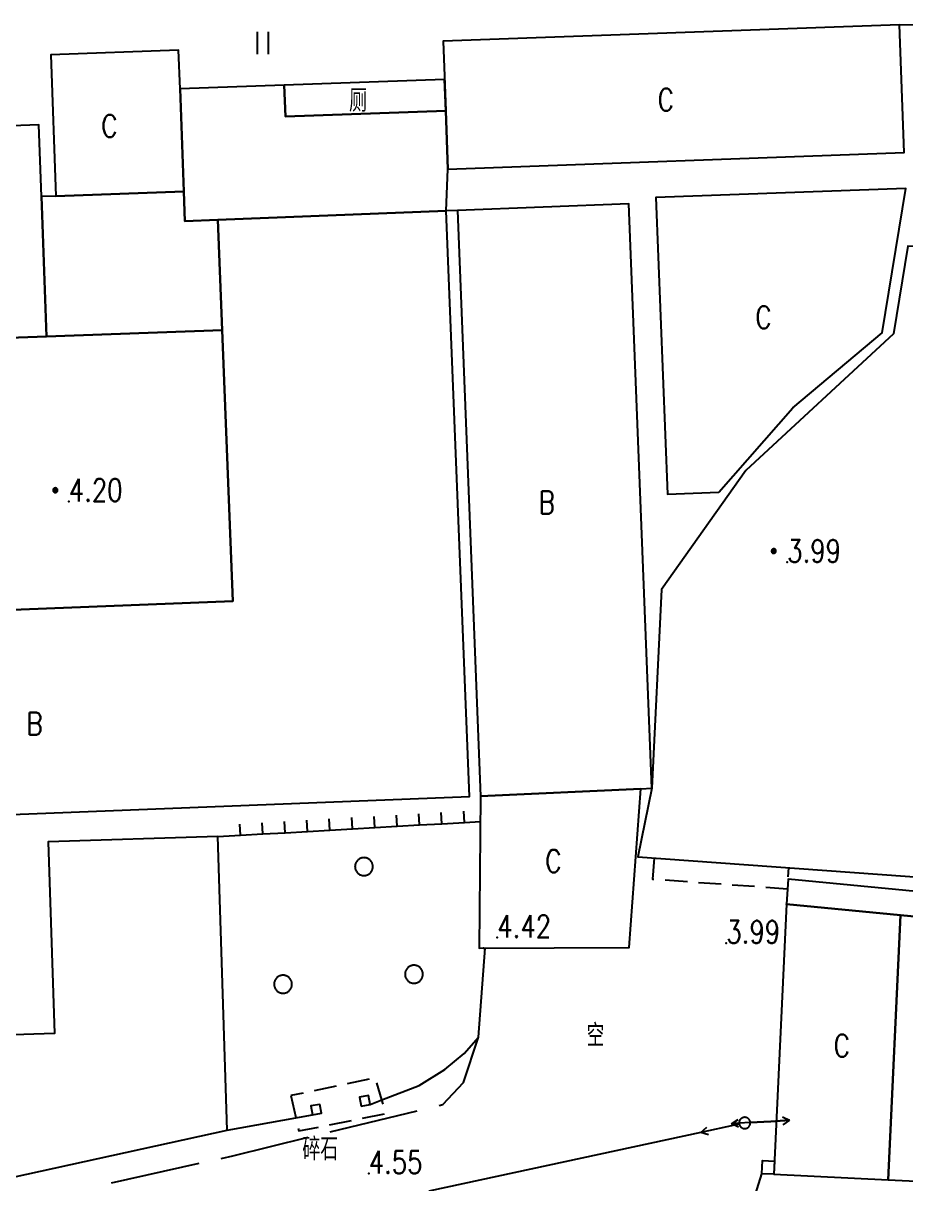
# Model space of a CAD drawing. Extents: x 500064 to 501389, y 2542464 to 2545400.
# Drawn here: x 500926.1 to 500965.4, y 2543060.9 to 2543112.6 of the extents above; entities that cross this region are included whole.
import ezdxf

# ---------------------------------------------------------------- set-up
doc = ezdxf.new("R2010")
doc.units = 0
doc.header["$LTSCALE"] = 0.5
doc.linetypes.add('CENTER', pattern=[50.8, 31.75, -6.35, 6.35, -6.35])
doc.layers.add('地形图', color=8, linetype='CONTINUOUS')
doc.styles.add('HZ', font='romans.shx', dxfattribs={"width": 0.8, "bigfont": 'hztxt.shx'})

msp = doc.modelspace()

# ---------------------------------------------------------------- linework, layer by layer
at = {"layer": '地形图'}
for points in [[(500936.519, 2543111.242), (500936.519, 2543112.242)], [(500937.019, 2543111.242), (500937.019, 2543112.242)], [(500965.141, 2543112.554), (500969.586, 2543112.624)], [(500937.77, 2543108.463), (500944.916, 2543108.721), (500944.865, 2543110.12), (500937.72, 2543109.862), (500937.77, 2543108.463)], [(500945.439, 2543104.278), (500944.94, 2543104.258)], [(500927.514, 2543091.717), (500927.525, 2543091.717), (500927.535, 2543091.719), (500927.545, 2543091.721), (500927.555, 2543091.725), (500927.564, 2543091.73), (500927.573, 2543091.736), (500927.581, 2543091.742), (500927.589, 2543091.75), (500927.595, 2543091.758), (500927.598, 2543091.763), (500927.601, 2543091.767), (500927.606, 2543091.776), (500927.609, 2543091.786), (500927.612, 2543091.796), (500927.614, 2543091.806), (500927.614, 2543091.817), (500927.614, 2543091.827), (500927.612, 2543091.837), (500927.609, 2543091.848), (500927.606, 2543091.857), (500927.602, 2543091.864), (500927.601, 2543091.867), (500927.595, 2543091.875), (500927.589, 2543091.884), (500927.581, 2543091.891), (500927.573, 2543091.898), (500927.564, 2543091.903), (500927.563, 2543091.904), (500927.555, 2543091.908), (500927.545, 2543091.912), (500927.535, 2543091.914), (500927.525, 2543091.916), (500927.514, 2543091.917), (500927.504, 2543091.916), (500927.494, 2543091.914), (500927.483, 2543091.912), (500927.474, 2543091.908), (500927.464, 2543091.903), (500927.456, 2543091.898), (500927.447, 2543091.891), (500927.44, 2543091.884), (500927.433, 2543091.875), (500927.43, 2543091.871), (500927.428, 2543091.867), (500927.423, 2543091.857), (500927.419, 2543091.848), (500927.416, 2543091.837), (500927.415, 2543091.827), (500927.414, 2543091.817), (500927.415, 2543091.806), (500927.416, 2543091.796), (500927.419, 2543091.786), (500927.423, 2543091.776), (500927.426, 2543091.77), (500927.428, 2543091.767), (500927.433, 2543091.758), (500927.44, 2543091.75), (500927.447, 2543091.742), (500927.456, 2543091.736), (500927.464, 2543091.73), (500927.465, 2543091.729), (500927.474, 2543091.725), (500927.483, 2543091.721), (500927.494, 2543091.719), (500927.504, 2543091.717), (500927.514, 2543091.717)], [(500927.465, 2543091.729), (500927.598, 2543091.763), (500927.601, 2543091.767), (500927.428, 2543091.767), (500927.426, 2543091.77), (500927.614, 2543091.817), (500927.414, 2543091.817), (500927.602, 2543091.864), (500927.601, 2543091.867), (500927.428, 2543091.867), (500927.43, 2543091.871), (500927.563, 2543091.904)], [(500959.535, 2543089.006), (500959.545, 2543089.007), (500959.555, 2543089.008), (500959.566, 2543089.011), (500959.575, 2543089.015), (500959.585, 2543089.02), (500959.593, 2543089.025), (500959.602, 2543089.032), (500959.609, 2543089.039), (500959.616, 2543089.047), (500959.619, 2543089.052), (500959.621, 2543089.056), (500959.626, 2543089.065), (500959.63, 2543089.075), (500959.633, 2543089.085), (500959.634, 2543089.096), (500959.635, 2543089.106), (500959.634, 2543089.117), (500959.633, 2543089.127), (500959.63, 2543089.137), (500959.626, 2543089.147), (500959.623, 2543089.153), (500959.621, 2543089.156), (500959.616, 2543089.165), (500959.609, 2543089.173), (500959.602, 2543089.18), (500959.593, 2543089.187), (500959.585, 2543089.193), (500959.584, 2543089.193), (500959.575, 2543089.197), (500959.566, 2543089.201), (500959.555, 2543089.204), (500959.545, 2543089.206), (500959.535, 2543089.206), (500959.524, 2543089.206), (500959.514, 2543089.204), (500959.504, 2543089.201), (500959.494, 2543089.197), (500959.485, 2543089.193), (500959.476, 2543089.187), (500959.468, 2543089.18), (500959.46, 2543089.173), (500959.454, 2543089.165), (500959.451, 2543089.16), (500959.448, 2543089.156), (500959.443, 2543089.147), (500959.44, 2543089.137), (500959.437, 2543089.127), (500959.435, 2543089.117), (500959.435, 2543089.106), (500959.435, 2543089.096), (500959.437, 2543089.085), (500959.44, 2543089.075), (500959.443, 2543089.065), (500959.447, 2543089.059), (500959.448, 2543089.056), (500959.454, 2543089.047), (500959.46, 2543089.039), (500959.468, 2543089.032), (500959.476, 2543089.025), (500959.485, 2543089.02), (500959.486, 2543089.019), (500959.494, 2543089.015), (500959.504, 2543089.011), (500959.514, 2543089.008), (500959.524, 2543089.007), (500959.535, 2543089.006)], [(500959.486, 2543089.019), (500959.619, 2543089.052), (500959.621, 2543089.056), (500959.448, 2543089.056), (500959.447, 2543089.059), (500959.635, 2543089.106), (500959.435, 2543089.106), (500959.623, 2543089.153), (500959.621, 2543089.156), (500959.448, 2543089.156), (500959.451, 2543089.16), (500959.584, 2543089.193)], [(500934.763, 2543076.387), (500935.761, 2543076.444), (500936.759, 2543076.501), (500937.758, 2543076.558), (500938.756, 2543076.616), (500939.754, 2543076.673), (500940.753, 2543076.73), (500941.751, 2543076.787), (500942.75, 2543076.845), (500943.748, 2543076.902), (500944.746, 2543076.959), (500945.745, 2543077.016), (500946.458, 2543077.057)], [(500937.758, 2543076.558), (500937.729, 2543077.058)], [(500938.756, 2543076.616), (500938.727, 2543077.115)], [(500939.754, 2543076.673), (500939.726, 2543077.172)], [(500940.753, 2543076.73), (500940.724, 2543077.229)], [(500941.751, 2543076.787), (500941.723, 2543077.286)], [(500942.75, 2543076.845), (500942.721, 2543077.344)], [(500943.748, 2543076.902), (500943.719, 2543077.401)], [(500944.746, 2543076.959), (500944.718, 2543077.458)], [(500945.745, 2543077.016), (500945.716, 2543077.515)], [(500935.761, 2543076.444), (500935.732, 2543076.943)], [(500936.759, 2543076.501), (500936.731, 2543077)], [(500941.271, 2543074.646), (500941.296, 2543074.647), (500941.321, 2543074.649), (500941.346, 2543074.653), (500941.37, 2543074.659), (500941.394, 2543074.666), (500941.418, 2543074.674), (500941.441, 2543074.684), (500941.463, 2543074.695), (500941.485, 2543074.708), (500941.506, 2543074.722), (500941.526, 2543074.738), (500941.545, 2543074.754), (500941.562, 2543074.772), (500941.579, 2543074.791), (500941.594, 2543074.811), (500941.609, 2543074.832), (500941.621, 2543074.853), (500941.633, 2543074.876), (500941.643, 2543074.899), (500941.651, 2543074.922), (500941.658, 2543074.947), (500941.664, 2543074.971), (500941.668, 2543074.996), (500941.67, 2543075.021), (500941.671, 2543075.046), (500941.67, 2543075.071), (500941.668, 2543075.096), (500941.664, 2543075.121), (500941.658, 2543075.145), (500941.651, 2543075.17), (500941.643, 2543075.193), (500941.633, 2543075.216), (500941.621, 2543075.239), (500941.609, 2543075.26), (500941.594, 2543075.281), (500941.579, 2543075.301), (500941.562, 2543075.32), (500941.545, 2543075.338), (500941.526, 2543075.354), (500941.506, 2543075.37), (500941.485, 2543075.384), (500941.463, 2543075.397), (500941.441, 2543075.408), (500941.418, 2543075.418), (500941.394, 2543075.426), (500941.37, 2543075.433), (500941.346, 2543075.439), (500941.321, 2543075.443), (500941.296, 2543075.445), (500941.271, 2543075.446), (500941.246, 2543075.445), (500941.221, 2543075.443), (500941.196, 2543075.439), (500941.171, 2543075.433), (500941.147, 2543075.426), (500941.124, 2543075.418), (500941.1, 2543075.408), (500941.078, 2543075.397), (500941.056, 2543075.384), (500941.036, 2543075.37), (500941.016, 2543075.354), (500940.997, 2543075.338), (500940.979, 2543075.32), (500940.963, 2543075.301), (500940.947, 2543075.281), (500940.933, 2543075.26), (500940.92, 2543075.239), (500940.909, 2543075.216), (500940.899, 2543075.193), (500940.89, 2543075.17), (500940.883, 2543075.145), (500940.878, 2543075.121), (500940.874, 2543075.096), (500940.872, 2543075.071), (500940.871, 2543075.046), (500940.872, 2543075.021), (500940.874, 2543074.996), (500940.878, 2543074.971), (500940.883, 2543074.947), (500940.89, 2543074.922), (500940.899, 2543074.899), (500940.909, 2543074.876), (500940.92, 2543074.853), (500940.933, 2543074.832), (500940.947, 2543074.811), (500940.963, 2543074.791), (500940.979, 2543074.772), (500940.997, 2543074.754), (500941.016, 2543074.738), (500941.036, 2543074.722), (500941.056, 2543074.708), (500941.078, 2543074.695), (500941.1, 2543074.684), (500941.124, 2543074.674), (500941.147, 2543074.666), (500941.171, 2543074.659), (500941.196, 2543074.653), (500941.221, 2543074.649), (500941.246, 2543074.647), (500941.271, 2543074.646)], [(500954.2, 2543075.428), (500954.133, 2543074.489), (500954.193, 2543074.486)], [(500960.185, 2543074.593), (500960.214, 2543074.997)], [(500954.692, 2543074.451), (500955.689, 2543074.38)], [(500956.188, 2543074.345), (500957.185, 2543074.274)], [(500957.684, 2543074.239), (500958.682, 2543074.169)], [(500959.18, 2543074.133), (500960.147, 2543074.064), (500960.149, 2543074.094)], [(500941.547, 2543064.449), (500942.067, 2543064.65), (500943.724, 2543065.29), (500944.874, 2543066.012), (500945.734, 2543066.72), (500946.377, 2543067.449), (500946.68, 2543071.408)], [(500943.5, 2543069.853), (500943.525, 2543069.853), (500943.55, 2543069.856), (500943.575, 2543069.86), (500943.599, 2543069.865), (500943.623, 2543069.872), (500943.647, 2543069.881), (500943.67, 2543069.891), (500943.693, 2543069.902), (500943.714, 2543069.915), (500943.735, 2543069.929), (500943.755, 2543069.944), (500943.774, 2543069.961), (500943.791, 2543069.979), (500943.808, 2543069.998), (500943.823, 2543070.018), (500943.838, 2543070.038), (500943.85, 2543070.06), (500943.862, 2543070.082), (500943.872, 2543070.105), (500943.88, 2543070.129), (500943.887, 2543070.153), (500943.893, 2543070.178), (500943.897, 2543070.202), (500943.899, 2543070.228), (500943.9, 2543070.253), (500943.899, 2543070.278), (500943.897, 2543070.303), (500943.893, 2543070.328), (500943.887, 2543070.352), (500943.88, 2543070.376), (500943.872, 2543070.4), (500943.862, 2543070.423), (500943.85, 2543070.445), (500943.838, 2543070.467), (500943.823, 2543070.488), (500943.808, 2543070.508), (500943.791, 2543070.526), (500943.774, 2543070.544), (500943.755, 2543070.561), (500943.735, 2543070.576), (500943.714, 2543070.59), (500943.693, 2543070.603), (500943.67, 2543070.615), (500943.647, 2543070.625), (500943.623, 2543070.633), (500943.599, 2543070.64), (500943.575, 2543070.646), (500943.55, 2543070.649), (500943.525, 2543070.652), (500943.5, 2543070.653), (500943.475, 2543070.652), (500943.45, 2543070.649), (500943.425, 2543070.646), (500943.4, 2543070.64), (500943.376, 2543070.633), (500943.353, 2543070.625), (500943.33, 2543070.615), (500943.307, 2543070.603), (500943.286, 2543070.59), (500943.265, 2543070.576), (500943.245, 2543070.561), (500943.226, 2543070.544), (500943.208, 2543070.526), (500943.192, 2543070.508), (500943.176, 2543070.488), (500943.162, 2543070.467), (500943.149, 2543070.445), (500943.138, 2543070.423), (500943.128, 2543070.4), (500943.119, 2543070.376), (500943.112, 2543070.352), (500943.107, 2543070.328), (500943.103, 2543070.303), (500943.101, 2543070.278), (500943.1, 2543070.253), (500943.101, 2543070.228), (500943.103, 2543070.202), (500943.107, 2543070.178), (500943.112, 2543070.153), (500943.119, 2543070.129), (500943.128, 2543070.105), (500943.138, 2543070.082), (500943.149, 2543070.06), (500943.162, 2543070.038), (500943.176, 2543070.018), (500943.192, 2543069.998), (500943.208, 2543069.979), (500943.226, 2543069.961), (500943.245, 2543069.944), (500943.265, 2543069.929), (500943.286, 2543069.915), (500943.307, 2543069.902), (500943.33, 2543069.891), (500943.353, 2543069.881), (500943.376, 2543069.872), (500943.4, 2543069.865), (500943.425, 2543069.86), (500943.45, 2543069.856), (500943.475, 2543069.853), (500943.5, 2543069.853)], [(500937.663, 2543069.408), (500937.688, 2543069.409), (500937.713, 2543069.411), (500937.738, 2543069.415), (500937.762, 2543069.42), (500937.787, 2543069.427), (500937.81, 2543069.436), (500937.833, 2543069.446), (500937.856, 2543069.457), (500937.877, 2543069.47), (500937.898, 2543069.484), (500937.918, 2543069.5), (500937.937, 2543069.516), (500937.954, 2543069.534), (500937.971, 2543069.553), (500937.987, 2543069.573), (500938.001, 2543069.593), (500938.013, 2543069.615), (500938.025, 2543069.637), (500938.035, 2543069.661), (500938.043, 2543069.684), (500938.05, 2543069.708), (500938.056, 2543069.733), (500938.06, 2543069.758), (500938.062, 2543069.783), (500938.063, 2543069.808), (500938.062, 2543069.833), (500938.06, 2543069.858), (500938.056, 2543069.883), (500938.05, 2543069.907), (500938.043, 2543069.931), (500938.035, 2543069.955), (500938.025, 2543069.978), (500938.013, 2543070.001), (500938.001, 2543070.022), (500937.987, 2543070.043), (500937.971, 2543070.063), (500937.954, 2543070.082), (500937.937, 2543070.099), (500937.918, 2543070.116), (500937.898, 2543070.131), (500937.877, 2543070.146), (500937.856, 2543070.158), (500937.833, 2543070.17), (500937.81, 2543070.18), (500937.787, 2543070.188), (500937.762, 2543070.195), (500937.738, 2543070.201), (500937.713, 2543070.205), (500937.688, 2543070.207), (500937.663, 2543070.208), (500937.638, 2543070.207), (500937.613, 2543070.205), (500937.588, 2543070.201), (500937.563, 2543070.195), (500937.539, 2543070.188), (500937.516, 2543070.18), (500937.493, 2543070.17), (500937.47, 2543070.158), (500937.449, 2543070.146), (500937.428, 2543070.131), (500937.408, 2543070.116), (500937.389, 2543070.099), (500937.371, 2543070.082), (500937.355, 2543070.063), (500937.339, 2543070.043), (500937.325, 2543070.022), (500937.312, 2543070.001), (500937.301, 2543069.978), (500937.291, 2543069.955), (500937.282, 2543069.931), (500937.275, 2543069.907), (500937.27, 2543069.883), (500937.266, 2543069.858), (500937.264, 2543069.833), (500937.263, 2543069.808), (500937.264, 2543069.783), (500937.266, 2543069.758), (500937.27, 2543069.733), (500937.275, 2543069.708), (500937.282, 2543069.684), (500937.291, 2543069.661), (500937.301, 2543069.637), (500937.312, 2543069.615), (500937.325, 2543069.593), (500937.339, 2543069.573), (500937.355, 2543069.553), (500937.371, 2543069.534), (500937.389, 2543069.516), (500937.408, 2543069.5), (500937.428, 2543069.484), (500937.449, 2543069.47), (500937.47, 2543069.457), (500937.493, 2543069.446), (500937.516, 2543069.436), (500937.539, 2543069.427), (500937.563, 2543069.42), (500937.588, 2543069.415), (500937.613, 2543069.411), (500937.638, 2543069.409), (500937.663, 2543069.408)], [(500944.619, 2543064.41), (500944.789, 2543064.451), (500945.711, 2543065.426), (500946.377, 2543067.449)], [(500940.034, 2543065.265), (500939.055, 2543065.062)], [(500941.503, 2543065.571), (500940.524, 2543065.367)], [(500942.124, 2543064.458), (500942.067, 2543064.65), (500941.84, 2543065.417)], [(500938.012, 2543064.844), (500938.234, 2543063.87)], [(500938.566, 2543064.96), (500938.013, 2543064.845)], [(500941.147, 2543064.379), (500941.547, 2543064.449), (500941.478, 2543064.843), (500941.078, 2543064.773), (500941.147, 2543064.379)], [(500938.976, 2543063.988), (500939.376, 2543064.058), (500939.308, 2543064.452), (500938.908, 2543064.382), (500938.976, 2543063.988)], [(500939.762, 2543063.224), (500943.648, 2543064.173)], [(500935.177, 2543063.299), (500938.976, 2543063.988)], [(500939.728, 2543063.541), (500940.708, 2543063.738)], [(500941.199, 2543063.836), (500942.179, 2543064.033)], [(500957.997, 2543063.575), (500957.782, 2543063.528), (500956.287, 2543063.204)], [(500957.653, 2543063.593), (500957.948, 2543063.787)], [(500960.238, 2543063.745), (500959.4, 2543063.696), (500958.491, 2543063.642), (500957.992, 2543063.613), (500957.653, 2543063.593)], [(500959.4, 2543063.696), (500958.491, 2543063.642), (500957.992, 2543063.613), (500957.653, 2543063.593)], [(500957.969, 2543063.434), (500957.782, 2543063.528), (500957.653, 2543063.593)], [(500958.241, 2543063.378), (500958.257, 2543063.378), (500958.273, 2543063.38), (500958.288, 2543063.382), (500958.304, 2543063.385), (500958.319, 2543063.39), (500958.333, 2543063.395), (500958.348, 2543063.401), (500958.362, 2543063.408), (500958.375, 2543063.416), (500958.388, 2543063.425), (500958.401, 2543063.435), (500958.413, 2543063.445), (500958.424, 2543063.456), (500958.434, 2543063.468), (500958.444, 2543063.481), (500958.452, 2543063.494), (500958.46, 2543063.507), (500958.468, 2543063.521), (500958.474, 2543063.536), (500958.479, 2543063.55), (500958.484, 2543063.565), (500958.487, 2543063.581), (500958.489, 2543063.596), (500958.491, 2543063.612), (500958.491, 2543063.628), (500958.491, 2543063.642), (500958.489, 2543063.659), (500958.487, 2543063.674), (500958.484, 2543063.69), (500958.479, 2543063.705), (500958.474, 2543063.72), (500958.468, 2543063.734), (500958.46, 2543063.748), (500958.452, 2543063.761), (500958.444, 2543063.774), (500958.434, 2543063.787), (500958.424, 2543063.799), (500958.413, 2543063.81), (500958.401, 2543063.82), (500958.388, 2543063.83), (500958.375, 2543063.839), (500958.362, 2543063.847), (500958.348, 2543063.854), (500958.333, 2543063.86), (500958.319, 2543063.865), (500958.304, 2543063.87), (500958.288, 2543063.873), (500958.273, 2543063.876), (500958.257, 2543063.877), (500958.241, 2543063.878), (500958.226, 2543063.877), (500958.21, 2543063.876), (500958.195, 2543063.873), (500958.179, 2543063.87), (500958.164, 2543063.865), (500958.149, 2543063.86), (500958.135, 2543063.854), (500958.121, 2543063.847), (500958.107, 2543063.839), (500958.094, 2543063.83), (500958.082, 2543063.82), (500958.07, 2543063.81), (500958.059, 2543063.799), (500958.049, 2543063.787), (500958.039, 2543063.774), (500958.03, 2543063.761), (500958.022, 2543063.748), (500958.015, 2543063.734), (500958.009, 2543063.72), (500958.004, 2543063.705), (500957.999, 2543063.69), (500957.996, 2543063.674), (500957.993, 2543063.659), (500957.992, 2543063.643), (500957.991, 2543063.628), (500957.992, 2543063.613), (500957.992, 2543063.612), (500957.993, 2543063.596), (500957.996, 2543063.581), (500957.997, 2543063.575), (500957.999, 2543063.565), (500958.004, 2543063.55), (500958.009, 2543063.536), (500958.015, 2543063.521), (500958.022, 2543063.507), (500958.03, 2543063.494), (500958.039, 2543063.481), (500958.049, 2543063.468), (500958.059, 2543063.456), (500958.07, 2543063.445), (500958.082, 2543063.435), (500958.094, 2543063.425), (500958.107, 2543063.416), (500958.121, 2543063.408), (500958.135, 2543063.401), (500958.149, 2543063.395), (500958.164, 2543063.39), (500958.179, 2543063.385), (500958.195, 2543063.382), (500958.21, 2543063.38), (500958.226, 2543063.378), (500958.241, 2543063.378)], [(500958.491, 2543063.642), (500959.4, 2543063.696), (500960.238, 2543063.745)], [(500959.922, 2543063.903), (500960.238, 2543063.745)], [(500960.238, 2543063.745), (500959.943, 2543063.55)], [(500938.344, 2543063.382), (500938.37, 2543063.269), (500939.238, 2543063.443)], [(500956.287, 2543063.204), (500944.161, 2543060.58)], [(500956.287, 2543063.204), (500956.548, 2543063.442)], [(500956.623, 2543063.096), (500956.287, 2543063.204)], [(500934.903, 2543062.05), (500935.429, 2543062.167), (500938.79, 2543062.987)], [(500930.022, 2543060.965), (500933.927, 2543061.833)], [(500959.537, 2543061.339), (500959.003, 2543061.366), (500959.032, 2543061.958), (500959.565, 2543061.93), (500959.537, 2543061.339)], [(500957.315, 2543055.918), (500959.003, 2543061.366)]]:
    msp.add_lwpolyline(points, dxfattribs=at)
for points in [[(500945.01, 2543106.123), (500965.346, 2543106.858), (500965.141, 2543112.554), (500944.804, 2543111.819), (500944.916, 2543108.721)], [(500933.073, 2543109.694), (500933.01, 2543111.423), (500927.314, 2543111.218), (500927.542, 2543104.922), (500933.238, 2543105.128)], [(500937.72, 2543109.862), (500933.073, 2543109.694), (500933.238, 2543105.128), (500933.286, 2543103.804), (500934.754, 2543103.862), (500944.94, 2543104.258), (500945.01, 2543106.123), (500944.916, 2543108.721), (500937.77, 2543108.463)], [(500894.735, 2543106.933), (500895.075, 2543097.515), (500927.122, 2543098.672), (500926.897, 2543104.898), (500926.782, 2543108.09), (500906.977, 2543107.375)], [(500933.238, 2543105.128), (500927.542, 2543104.922), (500926.897, 2543104.898), (500927.122, 2543098.672), (500934.947, 2543098.955), (500934.754, 2543103.862), (500933.286, 2543103.804)], [(500957.092, 2543091.726), (500960.38, 2543095.495), (500964.364, 2543098.824), (500965.415, 2543105.259), (500954.274, 2543104.857), (500954.793, 2543091.635)], [(500945.439, 2543104.278), (500946.467, 2543078.189), (500953.608, 2543078.516), (500954.107, 2543078.539), (500953.083, 2543104.578)], [(500934.754, 2543103.862), (500934.947, 2543098.955), (500935.422, 2543086.87), (500895.017, 2543085.282), (500895.346, 2543076.179), (500945.968, 2543078.169), (500944.94, 2543104.258)], [(500968.943, 2543102.65), (500965.516, 2543102.697), (500964.866, 2543098.784), (500958.285, 2543092.696), (500954.527, 2543087.387), (500954.107, 2543078.539), (500953.471, 2543075.48), (500976.288, 2543073.838), (500976.634, 2543098.514), (500976.806, 2543102.541), (500970.273, 2543102.631)], [(500927.122, 2543098.672), (500895.075, 2543097.515), (500894.576, 2543097.497), (500894.599, 2543096.857), (500894.707, 2543093.859), (500894.867, 2543089.429), (500895.017, 2543085.282), (500935.422, 2543086.87), (500934.947, 2543098.955)], [(500953.608, 2543078.516), (500946.467, 2543078.189), (500946.41, 2543071.407), (500953.086, 2543071.441)], [(500905.807, 2543056.859), (500935.177, 2543063.299), (500934.763, 2543076.387), (500927.197, 2543076.157), (500927.472, 2543067.612), (500905.484, 2543066.904)], [(500974.996, 2543073.056), (500960.178, 2543074.482), (500960.107, 2543073.369), (500965.19, 2543072.88), (500974.89, 2543071.947)], [(500960.107, 2543073.369), (500959.537, 2543061.339), (500964.632, 2543061.098), (500965.19, 2543072.88)], [(500965.19, 2543072.88), (500964.632, 2543061.098), (500973.409, 2543060.682), (500974.89, 2543071.947)]]:
    msp.add_lwpolyline(points, close=True, dxfattribs=at)
at = {"layer": '地形图', "ltscale": 10}
for p in [(500927.514, 2543091.817), (500960.107, 2543073.369), (500946.603, 2543071.408)]:
    msp.add_point(p, dxfattribs=at)
at = {"layer": '地形图', "linetype": 'CENTER'}
for p in [(500928.114, 2543091.321, 4.2), (500960.135, 2543088.61, 3.99), (500947.214, 2543071.884, 4.42), (500957.421, 2543071.64, 3.99), (500941.482, 2543061.377, 4.55)]:
    msp.add_point(p, dxfattribs=at)

# ---------------------------------------------------------------- texts
at = {"layer": '地形图', "ltscale": 10, "style": 'HZ', "width": 0.8}
for s, p in [('厕', (500940.607, 2543108.677)), ('C', (500954.364, 2543108.714)), ('C', (500929.565, 2543107.548)), ('C', (500958.717, 2543099.023)), ('C', (500958.717, 2543099.023)), ('4.20', (500928.114, 2543091.321)), ('B', (500949.062, 2543090.772)), ('3.99', (500960.135, 2543088.61)), ('B', (500926.23, 2543080.918)), ('C', (500949.352, 2543074.792)), ('4.42', (500947.214, 2543071.884)), ('3.99', (500957.421, 2543071.64)), ('空', (500951.189, 2543067.031)), ('C', (500962.207, 2543066.57)), ('碎石', (500938.523, 2543061.966)), ('4.55', (500941.482, 2543061.377))]:
    msp.add_text(s, height=1, dxfattribs=at).set_placement(p)

doc.saveas('drawing.dxf')
